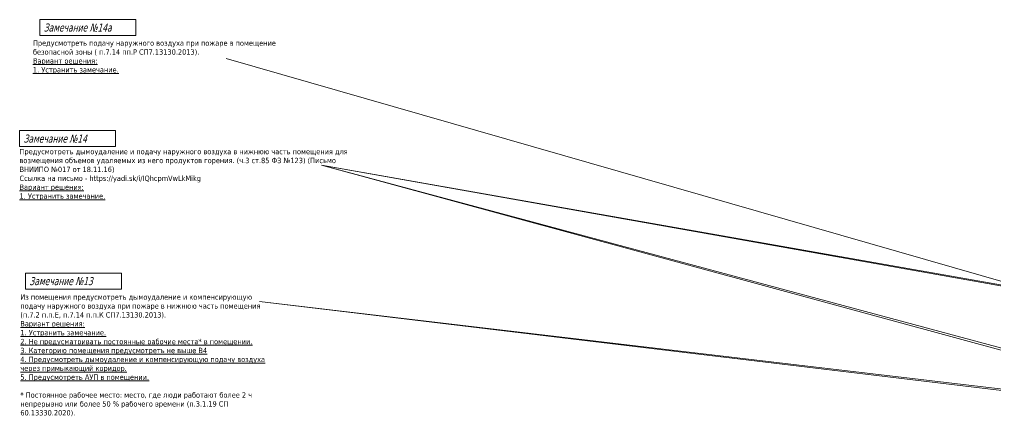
# Model space of a CAD drawing. Header units: millimetres. Extents: x -515342 to 330399, y -224905 to 507333.
# Drawn here: x -489525 to -379804, y 130219 to 176169 of the extents above; entities that cross this region are included whole.
import ezdxf

# ---------------------------------------------------------------- set-up
doc = ezdxf.new("R2010")
doc.units = ezdxf.units.MM
doc.layers.add('экспертиза ДУ', color=1, linetype='Continuous', lineweight=0)
doc.styles.add('ЭКСПЕРТИЗА', font='tahoma.ttf')

msp = doc.modelspace()

# ---------------------------------------------------------------- linework, layer by layer
at = {"layer": 'экспертиза ДУ', "color": 1, "lineweight": 0}
msp.add_lwpolyline([(-487248.7939, 176168.8019), (-476448.7939, 176168.8019), (-476448.7939, 174368.8019), (-487248.7939, 174368.8019), (-487248.7939, 176168.8019)], dxfattribs=at)
at = {"layer": 'экспертиза ДУ'}
for points in [[(-321568.0089, 130219.019), (-466294.3248, 171772.1757)], [(-371667.5987, 133782.6861), (-462532.6907, 144484.6211), (-372541.4244, 133680.6184)]]:
    msp.add_lwpolyline(points, dxfattribs=at)
at = {"layer": 'экспертиза ДУ', "lineweight": 0}
for points in [[(-489517.205, 163689.4977), (-478717.205, 163689.4977), (-478717.205, 161889.4977), (-489517.205, 161889.4977), (-489517.205, 163689.4977)], [(-488856.2129, 147673.2945), (-478056.2129, 147673.2945), (-478056.2129, 145873.2945), (-488856.2129, 145873.2945), (-488856.2129, 147673.2945)]]:
    msp.add_lwpolyline(points, dxfattribs=at)
at = {"layer": 'экспертиза ДУ', "elevation": 0}
for points in [[(-349451.0505, 130924.0085), (-455557.9375, 159815.0995), (-348577.2248, 131026.0762)], [(-295059.7137, 131283.906), (-455557.9375, 159815.0995), (-294185.888, 131385.9737)]]:
    msp.add_lwpolyline(points, dxfattribs=at)

# ---------------------------------------------------------------- texts
at = {"layer": 'экспертиза ДУ', "color": 1, "lineweight": 0, "style": 'ЭКСПЕРТИЗА', "oblique": 14.999977781, "width": 0.8}
msp.add_text('Замечание №14а', height=900, dxfattribs=at).set_placement((-486798.7939, 174818.8019))
at = {"layer": 'экспертиза ДУ', "lineweight": 0, "style": 'ЭКСПЕРТИЗА', "oblique": 14.999977781, "width": 0.8}
for s, p in [('Замечание №14', (-489067.205, 162339.4977)), ('Замечание №13', (-488406.2129, 146323.2945))]:
    msp.add_text(s, height=900, dxfattribs=at).set_placement(p)
at = {"layer": 'экспертиза ДУ', "color": 1, "ltscale": 100, "insert": (-488015.0423, 173823.5475), "char_height": 600, "width": 30190.169656, "attachment_point": 1, "style": 'ЭКСПЕРТИЗА'}
msp.add_mtext('\\A1;Предусмотреть подачу наружного воздуха при пожаре в помещение безопасной зоны ( п.7.14 пп.Р СП7.13130.2013).\\P{\\L\\C6;Вариант решения:\\P1. Устранить замечание.}', dxfattribs=at)
at = {"layer": 'экспертиза ДУ', "lineweight": 0, "ltscale": 100, "transparency": 33554687, "insert": (-489525.0775, 161632.5804), "char_height": 600, "width": 35300.380194, "attachment_point": 1, "style": 'ЭКСПЕРТИЗА'}
msp.add_mtext('Предусмотреть дымоудаление и подачу наружного воздуха в нижнюю часть помещения для возмещения объемов удаляемых из него продуктов горения. (ч.3 ст.85 ФЗ №123) (Письмо ВНИИПО №017 от 18.11.16)\\PСсылка на письмо - https://yadi.sk/i/IQhcpmVwLkMikg \\P{\\A1;\\L\\C6;Вариант решения:\\P1. Устранить замечание.}', dxfattribs=at)
at = {"layer": 'экспертиза ДУ', "ltscale": 100, "insert": (-489433.0575, 145285.109), "char_height": 600, "width": 26264.802974, "attachment_point": 1, "style": 'ЭКСПЕРТИЗА'}
msp.add_mtext('\\A1;Из помещения предусмотреть дымоудаление {\\A0;и компенсирующую подачу наружного воздуха при пожаре в нижнюю часть }помещения (п.7.2 п.п.Е, п.7.14 п.п.К СП7.13130.2013).\\P{\\L\\C6;Вариант решения:\\P1. Устранить замечание.\\P2. Не предусматривать постоянные рабочие места* в помещении.\\P\\H0.99996x;3. Категорию помещения предусмотреть не выше В4\\P4. \\A0;\\H1.00004x;Предусмотреть дымоудаление и компенсирующую подачу воздуха через примыкающий коридор.\\P5. Предусмотреть АУП в помещении.\\P\\P\\H0.9998x;\\l* Постоянное рабочее место: место, где люди работают более 2 ч непрерывно или более 50 % рабочего времени (п.3.1.19 СП 60.13330.2020).}', dxfattribs=at)

doc.saveas('drawing.dxf')
